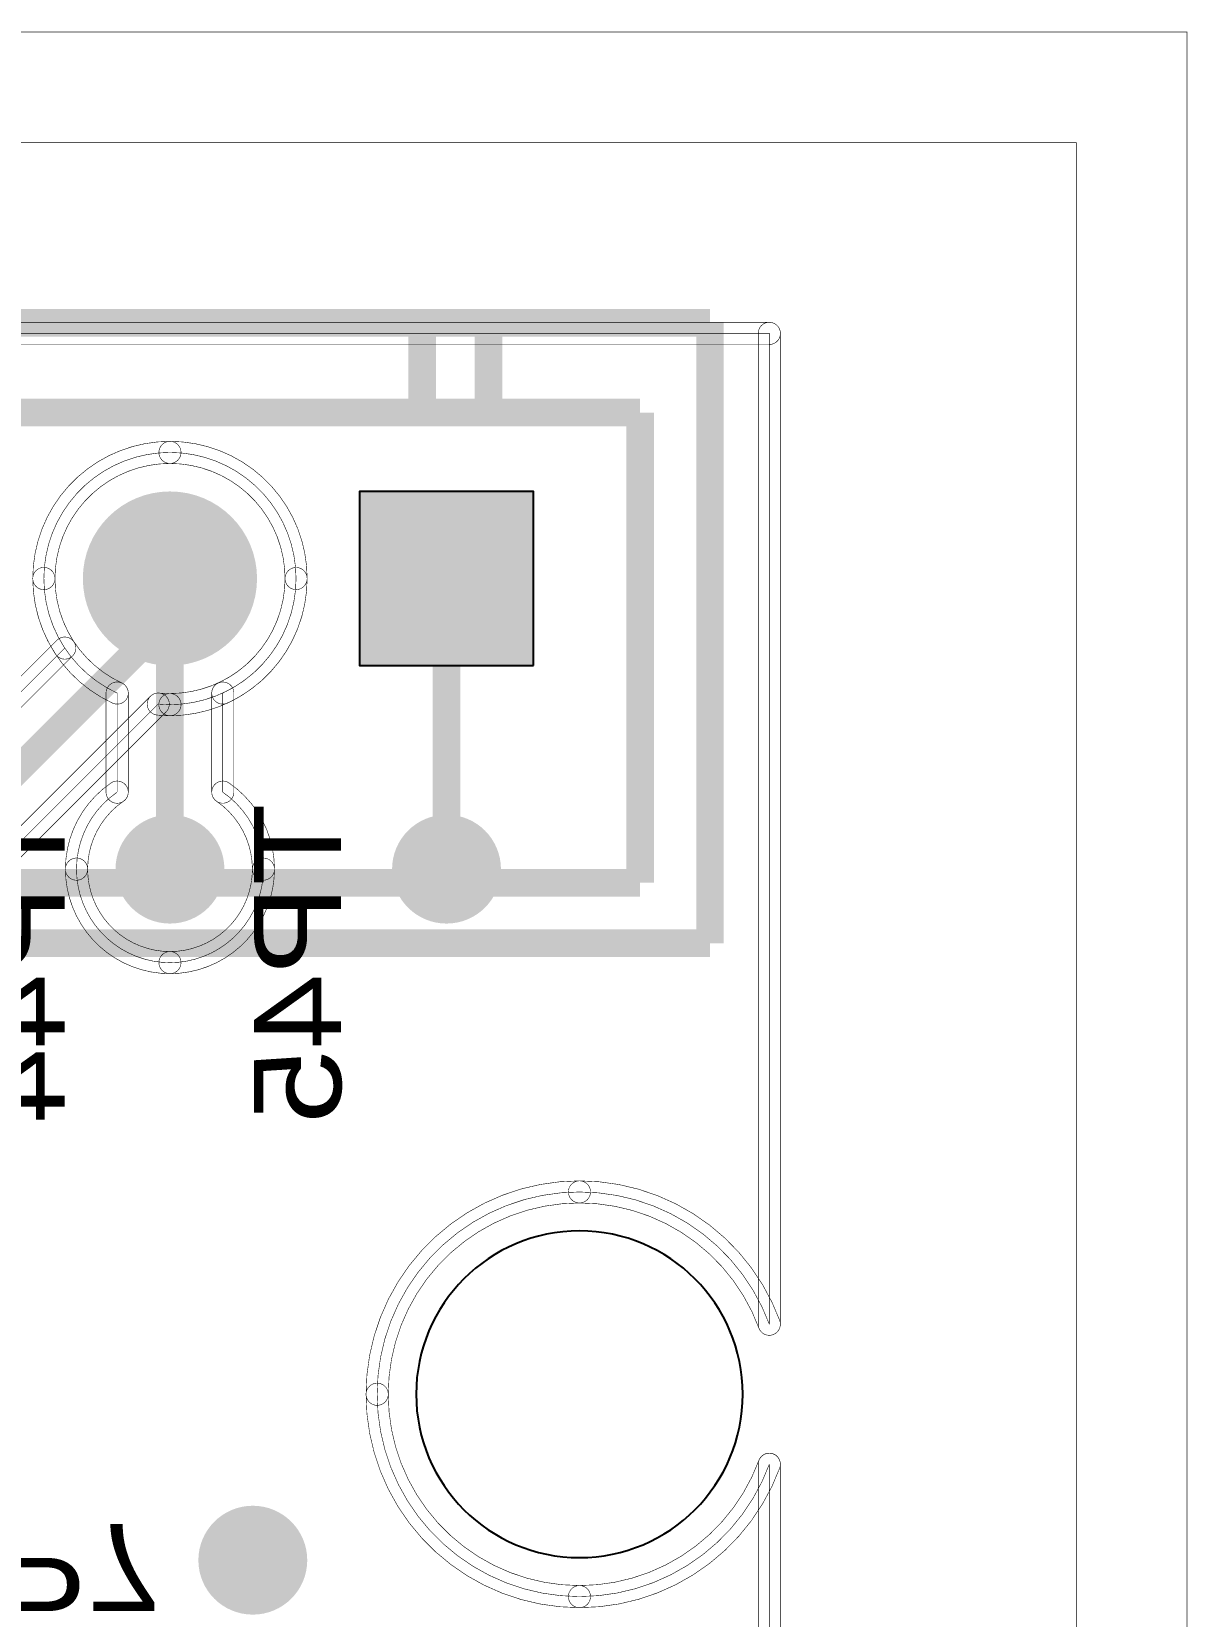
# Model space of a CAD drawing. Header units: millimetres. Extents: x -3.6 to 68.8, y -2.3 to 32.5.
# Drawn here: x 57.97 to 68.58, y 17.96 to 32.51 of the extents above; entities that cross this region are included whole.
import ezdxf
from ezdxf.enums import TextEntityAlignment as Align

# ---------------------------------------------------------------- set-up
doc = ezdxf.new("R2010")
doc.units = ezdxf.units.MM
for name, color, linetype, true_color in [('Bottom Layer', 7, 'Continuous', 0x0000ff), ('Bottom Silkscreen Layer', 7, 'Continuous', 0x66cc33), ('Hole Layer', 7, 'Continuous', 0x222222), ('Top Layer', 7, 'Continuous', 0xff0000), ('Top Silkscreen Layer', 7, 'Continuous', 0xffcc00)]:
    doc.layers.add(name, color=color, linetype=linetype, true_color=true_color)
doc.styles.get("Standard").update_dxf_attribs({"font": 'arial.ttf'})

msp = doc.modelspace()

# ---------------------------------------------------------------- hatches: boundary and pattern name
at = {"layer": 'Bottom Layer'}
for points in [[(58.439, 27.492, 1), (60.039, 27.492, 1)], [(62.579, 26.692), (62.579, 28.292), (60.979, 28.292), (60.979, 26.692)], [(58.739, 24.823, 1), (59.739, 24.823, 1)], [(61.279, 24.823, 1), (62.279, 24.823, 1)], [(59.5, 18.476, 1), (60.5, 18.476, 1)]]:
    msp.add_hatch(color=256, dxfattribs=at).paths.add_polyline_path(points)
at = {"layer": 'Hole Layer'}
for points in [[(58.739, 27.492, 1), (59.739, 27.492, 1)], [(61.279, 27.492, 1), (62.279, 27.492, 1)]]:
    msp.add_hatch(color=256, dxfattribs=at).paths.add_polyline_path(points)
at = {"layer": 'Top Layer'}
for points in [[(58.439, 27.492, 1), (60.039, 27.492, 1)], [(62.579, 26.692), (62.579, 28.292), (60.979, 28.292), (60.979, 26.692)]]:
    msp.add_hatch(color=256, dxfattribs=at).paths.add_polyline_path(points)

# ---------------------------------------------------------------- linework, layer by layer
at = {"layer": 'Bottom Layer', "const_width": 0.00508}
msp.add_lwpolyline([(-2.032, 31.496), (-2.032, -1.27), (67.564, -1.27), (67.564, 31.496)], close=True, dxfattribs=at)
for points in [[(0.257, 29.642, -1), (0.257, 29.845), (64.744, 29.845, -1), (64.744, 29.642)], [(64.642, 29.744, -1), (64.845, 29.744), (64.845, 20.643, -1), (64.642, 20.643)], [(64.744, 9.357), (64.744, 0.257), (0.257, 0.257), (0.257, 9.357, 0.314172), (2, 8.142, 0.414214), (3.858, 10, 0.414214), (2, 11.858, 0.314172), (0.257, 10.643), (0.257, 19.357, 0.314172), (2, 18.142, 0.414214), (3.858, 20, 0.414214), (2, 21.858, 0.314172), (0.257, 20.643), (0.257, 29.744), (64.744, 29.744), (64.744, 20.643, 0.314172), (63, 21.858, 0.414214), (61.142, 20, 0.414214), (63, 18.142, 0.314172), (64.744, 19.357), (64.744, 10.643, 0.314172), (63, 11.858, 0.414214), (61.142, 10, 0.414214), (63, 8.142, 0.314172)], [(57.979, 27.492, -0.414214), (59.239, 28.752, -1), (59.239, 28.549, 0.414214), (58.183, 27.492, -1)], [(59.239, 28.752, -0.414214), (60.499, 27.492, -1), (60.296, 27.492, 0.414214), (59.239, 28.549, -1)], [(59.239, 23.964, 0.414214), (60.097, 24.823, 0.247355), (59.724, 25.53), (59.724, 26.44, 0.292586), (60.397, 27.492, 0.414214), (59.239, 28.65, 0.414214), (58.081, 27.492, 0.292586), (58.754, 26.44), (58.754, 25.53, 0.247355), (58.381, 24.823, 0.414214)], [(58.712, 26.348, -0.292586), (57.979, 27.492, -1), (58.183, 27.492, 0.292586), (58.797, 26.533, -1)], [(60.499, 27.492, -0.292586), (59.767, 26.348, -1), (59.682, 26.533, 0.292586), (60.296, 27.492, -1)], [(58.652, 26.44, -1), (58.856, 26.44), (58.856, 25.53, -1), (58.652, 25.53)], [(59.826, 25.53, -1), (59.623, 25.53), (59.623, 26.44, -1), (59.826, 26.44)], [(58.279, 24.823, -0.247355), (58.697, 25.614, -1), (58.812, 25.447, 0.247355), (58.483, 24.823, -1)], [(59.782, 25.614, -0.247355), (60.199, 24.823, -1), (59.996, 24.823, 0.247355), (59.667, 25.447, -1)], [(59.239, 23.863, -0.414214), (58.279, 24.823, -1), (58.483, 24.823, 0.414214), (59.239, 24.066, -1)], [(60.199, 24.823, -0.414214), (59.239, 23.863, -1), (59.239, 24.066, 0.414214), (59.996, 24.823, -1)], [(61.04, 20, -0.414214), (63, 21.96, -1), (63, 21.757, 0.414214), (61.244, 20, -1)], [(63, 21.96, -0.314172), (64.839, 20.678, -1), (64.648, 20.608, 0.314172), (63, 21.757, -1)], [(63, 18.04, -0.414214), (61.04, 20, -1), (61.244, 20, 0.414214), (63, 18.243, -1)], [(64.839, 19.322, -0.314172), (63, 18.04, -1), (63, 18.243, 0.314172), (64.648, 19.393, -1)], [(64.642, 19.357, -1), (64.845, 19.357), (64.845, 10.643, -1), (64.642, 10.643)]]:
    msp.add_lwpolyline(points, format="xyb", close=True, dxfattribs=at)
at = {"layer": 'Bottom Layer'}
msp.add_lwpolyline([(62.579, 26.692), (62.579, 28.292), (60.979, 28.292), (60.979, 26.692)], close=True, dxfattribs=at)
at = {"layer": 'Bottom Layer', "const_width": 0.254}
for points in [[(59.239, 27.492), (59.239, 24.823)], [(61.779, 27.492), (61.779, 24.823)]]:
    msp.add_lwpolyline(points, dxfattribs=at)
at = {"layer": 'Hole Layer'}
msp.add_lwpolyline([(61.5, 20, 1), (64.5, 20), (64.5, 20, 1), (61.5, 20)], format="xyb", dxfattribs=at)
at = {"layer": 'Top Layer', "const_width": 0.00508}
msp.add_lwpolyline([(-3.556, 32.512), (-3.556, -2.286), (68.58, -2.286), (68.58, 32.512)], close=True, dxfattribs=at)
for points in [[(0.257, 29.642, -1), (0.257, 29.845), (64.744, 29.845, -1), (64.744, 29.642)], [(64.642, 29.744, -1), (64.845, 29.744), (64.845, 20.643, -1), (64.642, 20.643)], [(57.979, 27.492, -0.414214), (59.239, 28.752, -1), (59.239, 28.549, 0.414214), (58.183, 27.492, -1)], [(59.239, 28.752, -0.414214), (60.499, 27.492, -1), (60.296, 27.492, 0.414214), (59.239, 28.549, -1)], [(58.189, 26.797, -0.147168), (57.979, 27.492, -1), (58.183, 27.492, 0.147168), (58.358, 26.909, -1)], [(60.499, 27.492, -0.414214), (59.239, 26.232, -1), (59.239, 26.436, 0.414214), (60.296, 27.492, -1)], [(56.107, 24.543, -1), (55.964, 24.687), (58.201, 26.925, -1), (58.345, 26.781)], [(56.651, 23.715, -1), (56.508, 23.859), (59.06, 26.411, -1), (59.203, 26.267)], [(59.239, 26.232, -0.023309), (59.122, 26.238, -1), (59.141, 26.44, 0.023309), (59.239, 26.436, -1)], [(61.04, 20, -0.414214), (63, 21.96, -1), (63, 21.757, 0.414214), (61.244, 20, -1)], [(63, 21.96, -0.314172), (64.839, 20.678, -1), (64.648, 20.608, 0.314172), (63, 21.757, -1)], [(63, 18.04, -0.414214), (61.04, 20, -1), (61.244, 20, 0.414214), (63, 18.243, -1)], [(64.839, 19.322, -0.314172), (63, 18.04, -1), (63, 18.243, 0.314172), (64.648, 19.393, -1)], [(64.642, 19.357, -1), (64.845, 19.357), (64.845, 10.643, -1), (64.642, 10.643)]]:
    msp.add_lwpolyline(points, format="xyb", close=True, dxfattribs=at)
for points in [[(0.257, 29.744), (64.744, 29.744), (64.744, 20.643, 0.314172), (63, 21.858, 0.414214), (61.142, 20, 0.414214), (63, 18.142, 0.314172), (64.744, 19.357), (64.744, 10.643, 0.314172), (63, 11.858, 0.414214), (61.142, 10, 0.414214), (63, 8.142, 0.314172), (64.744, 9.357), (64.744, 0.257), (0.257, 0.257)], [(56.579, 23.787), (59.131, 26.339, 0.023309), (59.239, 26.334, 0.414214), (60.397, 27.492, 0.414214), (59.239, 28.65, 0.414214), (58.081, 27.492, 0.147168), (58.273, 26.853), (56.035, 24.615)]]:
    msp.add_lwpolyline(points, format="xyb", dxfattribs=at)
at = {"layer": 'Top Layer'}
msp.add_lwpolyline([(62.579, 26.692), (62.579, 28.292), (60.979, 28.292), (60.979, 26.692)], close=True, dxfattribs=at)
at = {"layer": 'Top Layer', "const_width": 0.254}
for points in [[(59.182, 27.435), (59.239, 27.492)], [(59.182, 27.076), (59.182, 27.435)], [(56.236, 24.13), (59.182, 27.076)]]:
    msp.add_lwpolyline(points, dxfattribs=at)
at = {"layer": 'Top Silkscreen Layer', "const_width": 0.254}
for points in [[(39.199, 29.842), (64.199, 29.842)], [(39.199, 29.842), (64.199, 29.842)], [(61.554, 29.016), (61.554, 29.842)], [(61.554, 29.016), (61.554, 29.842)], [(62.164, 29.016), (62.164, 29.842)], [(62.164, 29.016), (62.164, 29.842)], [(64.199, 29.842), (64.199, 24.142)], [(64.199, 29.842), (64.199, 24.142)], [(63.557, 29.016), (39.935, 29.016)], [(63.557, 29.016), (39.935, 29.016)], [(63.557, 24.698), (63.557, 29.016)], [(63.557, 24.698), (63.557, 29.016)], [(39.935, 24.698), (63.557, 24.698)], [(39.935, 24.698), (63.557, 24.698)], [(64.199, 24.142), (39.199, 24.142)], [(64.199, 24.142), (39.199, 24.142)]]:
    msp.add_lwpolyline(points, dxfattribs=at)

# ---------------------------------------------------------------- texts
at = {"layer": 'Bottom Silkscreen Layer', "text_generation_flag": 2, "width": 1.1}
for s, rotation, p in [('TP44', 90, (58.511, 25.424)), ('TP45', 90, (61.051, 25.424)), ('TP7', 180, (56.902, 19.048))]:
    msp.add_text(s, height=0.8001, rotation=rotation, dxfattribs=at).set_placement(p, align=Align.BOTTOM_LEFT)

doc.saveas('drawing.dxf')
